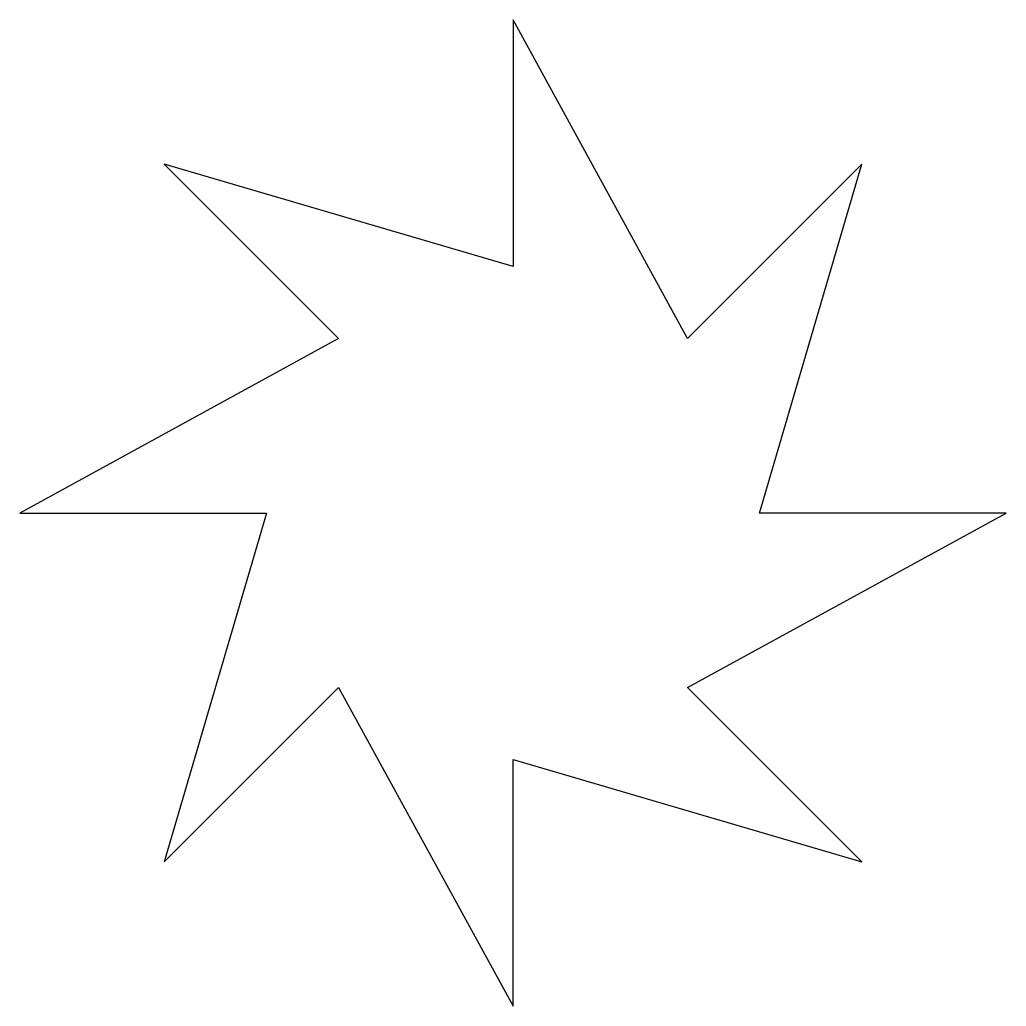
# Model space of a CAD drawing. Header units: metres. Extents: x -40 to 40, y -40 to 40.
import ezdxf

# ---------------------------------------------------------------- set-up
doc = ezdxf.new("R2010")
doc.units = ezdxf.units.M

msp = doc.modelspace()

# ---------------------------------------------------------------- linework, layer by layer
at = {"layer": 'PARAMETRIX'}
for p, q in [((14.1421, 14.1421), (0, 40)), ((0, 40), (0, 20)), ((0, 20), (-28.2843, 28.2843)), ((-28.2843, 28.2843), (-14.1421, 14.1421)), ((28.2843, 28.2843), (14.1421, 14.1421)), ((20, 0), (28.2843, 28.2843)), ((-14.1421, 14.1421), (-40, 0)), ((-40, 0), (-20, 0)), ((-20, 0), (-28.2843, -28.2843)), ((14.1421, -14.1421), (40, 0)), ((40, 0), (20, 0)), ((-28.2843, -28.2843), (-14.1421, -14.1421)), ((-14.1421, -14.1421), (0, -40)), ((28.2843, -28.2843), (14.1421, -14.1421)), ((0, -40), (0, -20)), ((0, -20), (28.2843, -28.2843))]:
    msp.add_line(p, q, dxfattribs=at)

doc.saveas('drawing.dxf')
